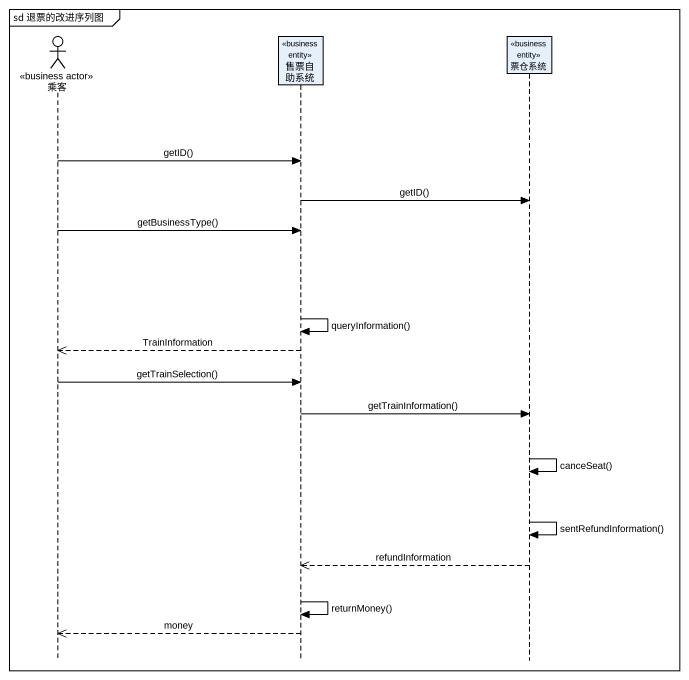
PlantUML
@startuml
mainframe sd 退票的改进序列图
hide footbox
actor 乘客 <<business actor>>
participant 售票自助系统 <<business entity>>
participant 票仓系统 <<business entity>>

乘客 -> 售票自助系统 : getID()
售票自助系统 -> 票仓系统 : getID()
乘客 -> 售票自助系统 : getBusinessType()
售票自助系统 -> 售票自助系统 : queryInformation()
售票自助系统 -->> 乘客 : TrainInformation
乘客 -> 售票自助系统 : getTrainSelection()
售票自助系统 -> 票仓系统 : getTrainInformation()
票仓系统 -> 票仓系统 : canceSeat()
票仓系统 -> 票仓系统 : sentRefundInformation()
票仓系统 -->> 售票自助系统 : refundInformation
售票自助系统 -> 售票自助系统 : returnMoney()
售票自助系统 -->> 乘客 : money
@enduml
